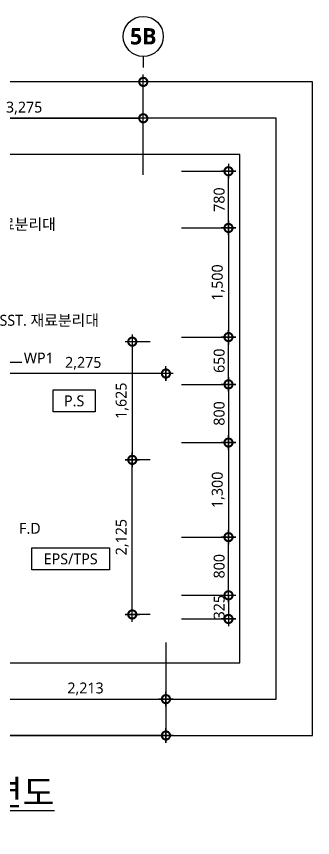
# Model space of a CAD drawing. Header units: millimetres. Extents: x 2213 to 82676, y 1050 to 28650.
# Drawn here: x 53519 to 57591, y 16661 to 27949 of the extents above; entities that cross this region are included whole.
import ezdxf
from ezdxf import colors
from ezdxf.entities.mleader import LeaderData, LeaderLine
from ezdxf.enums import TextEntityAlignment as Align
from ezdxf.math import Vec2, Vec3

# ---------------------------------------------------------------- set-up
doc = ezdxf.new("R2010")
doc.units = ezdxf.units.MM
doc.header["$LTSCALE"] = 200
doc.header["$PDMODE"] = 3
doc.layers.get('Defpoints').update_dxf_attribs({"color": 137})
doc.layers.add('02Waste', color=171, linetype='Continuous', plot=False)
for name, color, linetype in [('DIM', 7, 'Continuous'), ('SYM', 6, 'Continuous'), ('SYM-BUB', 3, 'Continuous'), ('TEXT', 3, 'Continuous')]:
    doc.layers.add(name, color=color, linetype=linetype)
doc.styles.get("Standard").update_dxf_attribs({"font": 'malgun.ttf'})
doc.styles.add('맑은고딕', font='malgun.ttf')
doc.styles.add('맑은고딕B', font='malgunbd.ttf')
doc.styles.add('스타일1', font='malgun.ttf')
doc.linetypes.add('WIREMESH2', pattern='A,5,-0.25,["X",Standard,S=1,R=0,X=-0.32,Y=-0.5],-0.25', length=5.5)
doc.dimstyles.new('CJA-50', dxfattribs={"dimscale": 50, "dimtxt": 3, "dimasz": 1, "dimexe": 2, "dimexo": 3, "dimgap": 1, "dimtad": 1, "dimdec": 0, "dimzin": 1, "dimdsep": 46, "dimlunit": 6, "dimtxsty": '스타일1', "dimblk": 'GAUN-DOT', "dimcen": -2, "dimdle": 2, "dimclrd": 256, "dimclre": 256, "dimclrt": 3, "dimadec": 0, "dimazin": 0, "dimtfac": 1, "dimtdec": 0, "dimtix": 1, "dimtmove": 2, "dimatfit": 3, "dimldrblk": 'DOTSMALL', "dimfxl": 1, "dimtolj": 1, "dimtzin": 1, "dimarcsym": 0})

# ---------------------------------------------------------------- blocks, each defined once
blk = doc.blocks.new('GAUN-DOT')
at = {"linetype": 'ByBlock'}
for p, q in [((2, 0), (-2, 0)), ((0, -2), (0, 2))]:
    blk.add_line(p, q, dxfattribs=at)
at = {"const_width": 2.25}
blk.add_lwpolyline([(0, 0.28125, 1), (0, -0.28125, 1)], format="xyb", close=True, dxfattribs=at)
blk = doc.blocks.new('*D17')
at = {"layer": 'Defpoints', "color": 0, "transparency": 16777216}
for p in [(55263, 26549), (51988, 25621), (55263, 25621)]:
    blk.add_point(p, dxfattribs=at)
at = {"layer": 'DIM', "lineweight": -2, "transparency": 16777216}
for p, q in [((51988, 25771), (51988, 26649)), ((55263, 25771), (55263, 26649)), ((52038, 26549), (55213, 26549))]:
    blk.add_line(p, q, dxfattribs=at)
at = {"layer": 'DIM', "lineweight": -2, "transparency": 16777216, "xscale": 50, "yscale": 50, "zscale": 50, "rotation": 180}
blk.add_blockref('GAUN-DOT', (51988, 26549), dxfattribs=at)
at = {"layer": 'DIM', "lineweight": -2, "transparency": 16777216, "xscale": 50, "yscale": 50, "zscale": 50}
blk.add_blockref('GAUN-DOT', (55263, 26549), dxfattribs=at)
at = {"layer": 'DIM', "color": 3, "transparency": 16777216, "insert": (53625, 26689), "char_height": 150, "attachment_point": 5, "style": '맑은고딕'}
blk.add_mtext('\\A1;3,275', dxfattribs=at)
blk = doc.blocks.new('_DotSmall')
at = {"layer": 'DIM'}
h = blk.add_hatch(color=256, dxfattribs=at)
edge = h.paths.add_edge_path()
edge.add_arc((0, 0), 0.2, 0, 360)
at = {"layer": 'DIM', "linetype": 'ByBlock'}
blk.add_circle((0, 0), 0.2, dxfattribs=at)
blk = doc.blocks.new('*D21')
at = {"layer": 'Defpoints', "color": 0, "transparency": 16777216}
for p in [(55638, 25041), (55638, 23541), (56435, 23541)]:
    blk.add_point(p, dxfattribs=at)
at = {"layer": 'DIM', "lineweight": -2, "transparency": 16777216}
for p, q in [((55788, 25041), (56535, 25041)), ((56435, 24991), (56435, 23591)), ((55788, 23541), (56535, 23541))]:
    blk.add_line(p, q, dxfattribs=at)
at = {"layer": 'DIM', "lineweight": -2, "transparency": 16777216, "xscale": 50, "yscale": 50, "zscale": 50}
for p, rotation in [((56435, 25041), 90), ((56435, 23541), 270)]:
    blk.add_blockref('GAUN-DOT', p, dxfattribs=dict(at, rotation=rotation))
at = {"layer": 'DIM', "color": 3, "transparency": 16777216, "insert": (56294, 24291), "char_height": 150, "attachment_point": 5, "rotation": 90, "style": '맑은고딕'}
blk.add_mtext('\\A1;1,500', dxfattribs=at)
blk = doc.blocks.new('*D22')
at = {"layer": 'Defpoints', "color": 0, "transparency": 16777216}
for p in [(55638, 25821), (56435, 25821), (55638, 25041)]:
    blk.add_point(p, dxfattribs=at)
at = {"layer": 'DIM', "lineweight": -2, "transparency": 16777216}
for p, q in [((55788, 25821), (56535, 25821)), ((56435, 25091), (56435, 25771)), ((55788, 25041), (56535, 25041))]:
    blk.add_line(p, q, dxfattribs=at)
at = {"layer": 'DIM', "lineweight": -2, "transparency": 16777216, "xscale": 50, "yscale": 50, "zscale": 50}
for p, rotation in [((56435, 25821), 90), ((56435, 25041), 270)]:
    blk.add_blockref('GAUN-DOT', p, dxfattribs=dict(at, rotation=rotation))
at = {"layer": 'DIM', "color": 3, "transparency": 16777216, "insert": (56307, 25431), "char_height": 150, "attachment_point": 5, "rotation": 90, "style": '맑은고딕'}
blk.add_mtext('\\A1;780', dxfattribs=at)
blk = doc.blocks.new('_DOT')
at = {"color": 0, "linetype": 'ByBlock'}
blk.add_line((-0.5, 0), (-1, 0), dxfattribs=at)
at = {"color": 0, "linetype": 'ByBlock', "const_width": 0.5}
blk.add_lwpolyline([(-0.25, 0, 1), (0.25, 0, 1)], format="xyb", close=True, dxfattribs=at)
blk = doc.blocks.new('NEW_BUB')
at = {"layer": 'SYM-BUB', "color": 6}
blk.add_line((0, 3), (0, 0), dxfattribs=at)
blk.add_circle((0, 8.5), 5.5, dxfattribs=at)
at = {"layer": 'SYM-BUB', "color": 3, "style": '맑은고딕B'}
blk.add_attdef('X', text='', height=4.5, dxfattribs=at).set_placement((0, 8.5), align=Align.MIDDLE)
blk = doc.blocks.new('*D116')
at = {"layer": 'Defpoints', "color": 0, "transparency": 16777216}
for p in [(48738, 27049), (55263, 25933), (48738, 25621)]:
    blk.add_point(p, dxfattribs=at)
at = {"layer": 'DIM', "lineweight": -2, "transparency": 16777216}
for p, q in [((48738, 25771), (48738, 27149)), ((55263, 26083), (55263, 27149)), ((55213, 27049), (48788, 27049))]:
    blk.add_line(p, q, dxfattribs=at)
at = {"layer": 'DIM', "lineweight": -2, "transparency": 16777216, "xscale": 50, "yscale": 50, "zscale": 50, "rotation": 180}
blk.add_blockref('GAUN-DOT', (48738, 27049), dxfattribs=at)
at = {"layer": 'DIM', "lineweight": -2, "transparency": 16777216, "xscale": 50, "yscale": 50, "zscale": 50}
blk.add_blockref('GAUN-DOT', (55263, 27049), dxfattribs=at)
at = {"layer": 'DIM', "color": 3, "transparency": 16777216, "insert": (52000, 27189), "char_height": 150, "attachment_point": 5, "style": '맑은고딕'}
blk.add_mtext('\\A1;6,525', dxfattribs=at)
blk = doc.blocks.new('*D122')
at = {"layer": 'Defpoints', "color": 0, "transparency": 16777216}
for p in [(48738, 19492), (55575, 19492), (48738, 18064)]:
    blk.add_point(p, dxfattribs=at)
at = {"layer": 'DIM', "lineweight": -2, "transparency": 16777216}
for p, q in [((48738, 19342), (48738, 17964)), ((55575, 19342), (55575, 17964)), ((55525, 18064), (48788, 18064))]:
    blk.add_line(p, q, dxfattribs=at)
at = {"layer": 'DIM', "lineweight": -2, "transparency": 16777216, "xscale": 50, "yscale": 50, "zscale": 50, "rotation": 180}
blk.add_blockref('GAUN-DOT', (48738, 18064), dxfattribs=at)
at = {"layer": 'DIM', "lineweight": -2, "transparency": 16777216, "xscale": 50, "yscale": 50, "zscale": 50}
blk.add_blockref('GAUN-DOT', (55575, 18064), dxfattribs=at)
at = {"layer": 'DIM', "color": 3, "transparency": 16777216, "insert": (52157, 18204), "char_height": 150, "attachment_point": 5, "style": '맑은고딕'}
blk.add_mtext('\\A1;6,838', dxfattribs=at)
blk = doc.blocks.new('*D123')
at = {"layer": 'Defpoints', "color": 0, "transparency": 16777216}
for p in [(53363, 19492), (55575, 19492), (55575, 18564)]:
    blk.add_point(p, dxfattribs=at)
at = {"layer": 'DIM', "lineweight": -2, "transparency": 16777216}
for p, q in [((53363, 19342), (53363, 18464)), ((55575, 19342), (55575, 18464)), ((53413, 18564), (55525, 18564))]:
    blk.add_line(p, q, dxfattribs=at)
at = {"layer": 'DIM', "lineweight": -2, "transparency": 16777216, "xscale": 50, "yscale": 50, "zscale": 50, "rotation": 180}
blk.add_blockref('GAUN-DOT', (53363, 18564), dxfattribs=at)
at = {"layer": 'DIM', "lineweight": -2, "transparency": 16777216, "xscale": 50, "yscale": 50, "zscale": 50}
blk.add_blockref('GAUN-DOT', (55575, 18564), dxfattribs=at)
at = {"layer": 'DIM', "color": 3, "transparency": 16777216, "insert": (54469, 18704), "char_height": 150, "attachment_point": 5, "style": '맑은고딕'}
blk.add_mtext('\\A1;2,213', dxfattribs=at)
blk = doc.blocks.new('*D129')
at = {"layer": 'Defpoints', "color": 0, "transparency": 16777216}
for p in [(53300, 23235), (55575, 23235), (53300, 23040)]:
    blk.add_point(p, dxfattribs=at)
at = {"layer": 'DIM', "lineweight": -2, "transparency": 16777216}
for p, q in [((53300, 23085), (53300, 22940)), ((55525, 23040), (53350, 23040)), ((55575, 23085), (55575, 22940))]:
    blk.add_line(p, q, dxfattribs=at)
at = {"layer": 'DIM', "lineweight": -2, "transparency": 16777216, "xscale": 50, "yscale": 50, "zscale": 50, "rotation": 180}
blk.add_blockref('GAUN-DOT', (53300, 23040), dxfattribs=at)
at = {"layer": 'DIM', "lineweight": -2, "transparency": 16777216, "xscale": 50, "yscale": 50, "zscale": 50}
blk.add_blockref('GAUN-DOT', (55575, 23040), dxfattribs=at)
at = {"layer": 'DIM', "color": 3, "transparency": 16777216, "insert": (54438, 23180), "char_height": 150, "attachment_point": 5, "style": '맑은고딕'}
blk.add_mtext('\\A1;2,275', dxfattribs=at)
blk = doc.blocks.new('*D130')
at = {"layer": 'Defpoints', "color": 0, "transparency": 16777216}
for p in [(55509, 23478), (55112, 21853), (55509, 21853)]:
    blk.add_point(p, dxfattribs=at)
at = {"layer": 'DIM', "lineweight": -2, "transparency": 16777216}
for p, q in [((55359, 23478), (55012, 23478)), ((55112, 23428), (55112, 21903)), ((55359, 21853), (55012, 21853))]:
    blk.add_line(p, q, dxfattribs=at)
at = {"layer": 'DIM', "lineweight": -2, "transparency": 16777216, "xscale": 50, "yscale": 50, "zscale": 50}
for p, rotation in [((55112, 23478), 90), ((55112, 21853), 270)]:
    blk.add_blockref('GAUN-DOT', p, dxfattribs=dict(at, rotation=rotation))
at = {"layer": 'DIM', "color": 3, "transparency": 16777216, "insert": (54972, 22666), "char_height": 150, "attachment_point": 5, "rotation": 90, "style": '맑은고딕'}
blk.add_mtext('\\A1;1,625', dxfattribs=at)
blk = doc.blocks.new('*D125')
at = {"layer": 'Defpoints', "color": 0, "transparency": 16777216}
for p in [(55112, 21853), (55509, 21853), (55509, 19728)]:
    blk.add_point(p, dxfattribs=at)
at = {"layer": 'DIM', "lineweight": -2, "transparency": 16777216}
for p, q in [((55359, 21853), (55012, 21853)), ((55112, 19778), (55112, 21803)), ((55359, 19728), (55012, 19728))]:
    blk.add_line(p, q, dxfattribs=at)
at = {"layer": 'DIM', "lineweight": -2, "transparency": 16777216, "xscale": 50, "yscale": 50, "zscale": 50}
for p, rotation in [((55112, 21853), 90), ((55112, 19728), 270)]:
    blk.add_blockref('GAUN-DOT', p, dxfattribs=dict(at, rotation=rotation))
at = {"layer": 'DIM', "color": 3, "transparency": 16777216, "insert": (54972, 20791), "char_height": 150, "attachment_point": 5, "rotation": 90, "style": '맑은고딕'}
blk.add_mtext('\\A1;2,125', dxfattribs=at)
blk = doc.blocks.new('*D127')
at = {"layer": 'Defpoints', "color": 0, "transparency": 16777216}
for p in [(55638, 19991), (55638, 19666), (56435, 19666)]:
    blk.add_point(p, dxfattribs=at)
at = {"layer": 'DIM', "lineweight": -2, "transparency": 16777216}
for p, q in [((55788, 19991), (56535, 19991)), ((56435, 20041), (56435, 20091)), ((56435, 19991), (56435, 19666)), ((55788, 19666), (56535, 19666)), ((56435, 19616), (56435, 19566))]:
    blk.add_line(p, q, dxfattribs=at)
at = {"layer": 'DIM', "lineweight": -2, "transparency": 16777216, "xscale": 50, "yscale": 50, "zscale": 50}
for p, rotation in [((56435, 19991), 270), ((56435, 19666), 90)]:
    blk.add_blockref('GAUN-DOT', p, dxfattribs=dict(at, rotation=rotation))
at = {"layer": 'DIM', "color": 3, "transparency": 16777216, "insert": (56307, 19828), "char_height": 150, "attachment_point": 5, "rotation": 90, "style": '맑은고딕'}
blk.add_mtext('\\A1;325', dxfattribs=at)
blk = doc.blocks.new('*D109')
at = {"layer": 'Defpoints', "color": 0, "transparency": 16777216}
for p in [(55638, 20791), (56435, 20791), (55638, 19991)]:
    blk.add_point(p, dxfattribs=at)
at = {"layer": 'DIM', "lineweight": -2, "transparency": 16777216}
for p, q in [((55788, 20791), (56535, 20791)), ((56435, 20041), (56435, 20741)), ((55788, 19991), (56535, 19991))]:
    blk.add_line(p, q, dxfattribs=at)
at = {"layer": 'DIM', "lineweight": -2, "transparency": 16777216, "xscale": 50, "yscale": 50, "zscale": 50}
for p, rotation in [((56435, 20791), 90), ((56435, 19991), 270)]:
    blk.add_blockref('GAUN-DOT', p, dxfattribs=dict(at, rotation=rotation))
at = {"layer": 'DIM', "color": 3, "transparency": 16777216, "insert": (56307, 20391), "char_height": 150, "attachment_point": 5, "rotation": 90, "style": '맑은고딕'}
blk.add_mtext('\\A1;800', dxfattribs=at)
blk = doc.blocks.new('*D110')
at = {"layer": 'Defpoints', "color": 0, "transparency": 16777216}
for p in [(55638, 22091), (55638, 20791), (56435, 20791)]:
    blk.add_point(p, dxfattribs=at)
at = {"layer": 'DIM', "lineweight": -2, "transparency": 16777216}
for p, q in [((55788, 22091), (56535, 22091)), ((56435, 22041), (56435, 20841)), ((55788, 20791), (56535, 20791))]:
    blk.add_line(p, q, dxfattribs=at)
at = {"layer": 'DIM', "lineweight": -2, "transparency": 16777216, "xscale": 50, "yscale": 50, "zscale": 50}
for p, rotation in [((56435, 22091), 90), ((56435, 20791), 270)]:
    blk.add_blockref('GAUN-DOT', p, dxfattribs=dict(at, rotation=rotation))
at = {"layer": 'DIM', "color": 3, "transparency": 16777216, "insert": (56294, 21441), "char_height": 150, "attachment_point": 5, "rotation": 90, "style": '맑은고딕'}
blk.add_mtext('\\A1;1,300', dxfattribs=at)
blk = doc.blocks.new('*D111')
at = {"layer": 'Defpoints', "color": 0, "transparency": 16777216}
for p in [(55638, 23541), (56435, 23541), (55638, 22891)]:
    blk.add_point(p, dxfattribs=at)
at = {"layer": 'DIM', "lineweight": -2, "transparency": 16777216}
for p, q in [((55788, 23541), (56535, 23541)), ((56435, 22941), (56435, 23491)), ((55788, 22891), (56535, 22891))]:
    blk.add_line(p, q, dxfattribs=at)
at = {"layer": 'DIM', "lineweight": -2, "transparency": 16777216, "xscale": 50, "yscale": 50, "zscale": 50}
for p, rotation in [((56435, 23541), 90), ((56435, 22891), 270)]:
    blk.add_blockref('GAUN-DOT', p, dxfattribs=dict(at, rotation=rotation))
at = {"layer": 'DIM', "color": 3, "transparency": 16777216, "insert": (56307, 23216), "char_height": 150, "attachment_point": 5, "rotation": 90, "style": '맑은고딕'}
blk.add_mtext('\\A1;650', dxfattribs=at)
blk = doc.blocks.new('*D112')
at = {"layer": 'Defpoints', "color": 0, "transparency": 16777216}
for p in [(55638, 22891), (55638, 22091), (56435, 22091)]:
    blk.add_point(p, dxfattribs=at)
at = {"layer": 'DIM', "lineweight": -2, "transparency": 16777216}
for p, q in [((55788, 22891), (56535, 22891)), ((56435, 22841), (56435, 22141)), ((55788, 22091), (56535, 22091))]:
    blk.add_line(p, q, dxfattribs=at)
at = {"layer": 'DIM', "lineweight": -2, "transparency": 16777216, "xscale": 50, "yscale": 50, "zscale": 50}
for p, rotation in [((56435, 22891), 90), ((56435, 22091), 270)]:
    blk.add_blockref('GAUN-DOT', p, dxfattribs=dict(at, rotation=rotation))
at = {"layer": 'DIM', "color": 3, "transparency": 16777216, "insert": (56307, 22491), "char_height": 150, "attachment_point": 5, "rotation": 90, "style": '맑은고딕'}
blk.add_mtext('\\A1;800', dxfattribs=at)
blk = doc.blocks.new('dwgtitle')
at = {"layer": 'SYM', "color": 3, "style": '스타일1'}
blk.add_text('SCALE :', height=4, dxfattribs=at).set_placement((12.25, -1.4))
for tag, p, height in [('%%UTITLE', (12.25, 6.59), 7), ('1/100', (34.89, -1.4), 4)]:
    blk.add_attdef(tag, p, '', height=height, dxfattribs=at)
at = {"layer": 'SYM', "color": 6, "style": '맑은고딕B'}
blk.add_attdef('A', text='', height=10, dxfattribs=at).set_placement((4.89, 5), align=Align.MIDDLE)
blk = doc.blocks.new('WP21')
at = {"layer": 'SYM'}
h = blk.add_hatch(color=6, dxfattribs=at)
edge = h.paths.add_edge_path()
edge.add_ellipse((0, 0), major_axis=(0, 2.5), ratio=1, start_angle=405, end_angle=495)
edge.add_line((-1.77, -1.77), (0, 0))
edge.add_line((0, 0), (-1.77, 1.77))
edge = h.paths.add_edge_path()
edge.add_ellipse((0, 0), major_axis=(0, 2.5), ratio=1, start_angle=225, end_angle=315)
edge.add_line((1.77, 1.77), (0, 0))
edge.add_line((0, 0), (1.77, -1.77))
at = {"layer": 'SYM', "color": 6}
for p, q in [((-3.44, -3.44), (5, 5)), ((5, 5), (10, 5)), ((-3.44, 3.44), (3.44, -3.44))]:
    blk.add_line(p, q, dxfattribs=at)
blk.add_ellipse((0, 0), major_axis=(0, 2.5), ratio=1, start_param=5.497787, end_param=11.780972, dxfattribs=at)
at = {"layer": 'SYM', "color": 3, "linetype": 'WIREMESH2', "style": '스타일1'}
blk.add_attdef('WP', text='', height=3, dxfattribs=at).set_placement((10.55, 5), align=Align.MIDDLE_LEFT)

msp = doc.modelspace()

# ---------------------------------------------------------------- linework, layer by layer
at = {"layer": '02Waste'}
for points in [[(47105.7, 18063.9), (57591.2, 18063.9), (57591.2, 27049.1), (47105.7, 27049.1)], [(47605.7, 18563.9), (57091.2, 18563.9), (57091.2, 26549.1), (47605.7, 26549.1)], [(48105.7, 19063.9), (56591.2, 19063.9), (56591.2, 26049.1), (48105.7, 26049.1)]]:
    msp.add_lwpolyline(points, close=True, dxfattribs=at)
at = {"layer": 'TEXT', "flags": 128}
for points in [[(54601.9, 22814.5), (54601.9, 22514.5), (54023.8, 22514.5), (54023.8, 22814.5)], [(54799.1, 20642.1), (54799.1, 20342.1), (53732.3, 20342.1), (53732.3, 20642.1)]]:
    msp.add_lwpolyline(points, close=True, dxfattribs=at)

# ---------------------------------------------------------------- block references
at = {"layer": 'SYM', "linetype": 'WIREMESH2'}
ref = msp.add_blockref('WP21', (53093, 22945.6), dxfattribs=dict(at, xscale=50.00000000000001, yscale=50.00000000000001, zscale=50.00000000000001))
ref.add_attrib('WP', 'WP1', dxfattribs={"color": 3, "linetype": 'WIREMESH2', "height": 150, "style": '스타일1'}).set_placement((53620.5, 23133.2), align=Align.BOTTOM_LEFT)
at = {"layer": 'SYM', "xscale": 50.00000000000001, "yscale": 50.00000000000001, "zscale": 50.00000000000001}
msp.add_blockref('dwgtitle', (48861.8, 16775), dxfattribs=at).add_auto_attribs({'%%UTITLE': '%%u2층 화장실 확대 평면도', '1/100': '1/100(A3)', 'A': '1'})
at = {"layer": 'SYM-BUB', "xscale": 50.00000000000001, "yscale": 50.00000000000001, "zscale": 50.00000000000001}
msp.add_blockref('NEW_BUB', (55263, 27249.1), dxfattribs=at).add_auto_attribs({'X': '5B'})

# ---------------------------------------------------------------- texts
at = {"layer": 'TEXT', "style": '스타일1'}
for s, p in [('P.S', (54312.9, 22664.5)), ('EPS/TPS', (54265.7, 20492.1))]:
    msp.add_text(s, height=150, dxfattribs=at).set_placement(p, align=Align.MIDDLE_CENTER)
at = {"layer": 'TEXT', "color": 3, "style": '스타일1'}
msp.add_text('F.D', height=150, dxfattribs=at).set_placement((53556.1, 20837.5))

# ---------------------------------------------------------------- dimensions: what is measured, and where the dimension line sits
at = {"layer": 'DIM'}
for base, p1, p2, picture, middle in [((48738, 27049.1), (55263, 25933), (48738, 25620.7), '*D116', (52000.5, 27189.2)), ((53300.5, 23040.3), (55575.5, 23235.4), (53300.5, 23235.4), '*D129', (54438, 23180.4)), ((48737.9893453, 18063.8508802), (55575.4893453, 19492.2441452), (48737.9893453, 19492.2441452), '*D122', (52156.7393453, 18203.9324019))]:
    dim = msp.add_linear_dim(base=base, p1=p1, p2=p2, dimstyle='CJA-50', override={"dimtxsty": '맑은고딕'}, dxfattribs=at)
    dim.commit()
    dim.dimension.update_dxf_attribs({"geometry": picture, "text_midpoint": middle})
for base, p1, p2, angle, picture, middle in [((55263, 26549.1), (51988, 25620.7), (55263, 25620.7), 180, '*D17', (53625.5, 26689.2)), ((56434.8, 25820.6), (55638, 25040.6), (55638, 25820.6), 270, '*D22', (56307.3, 25430.6)), ((56434.8, 23540.6), (55638, 25040.6), (55638, 23540.6), 90, '*D21', (56294.3, 24290.6)), ((56434.8, 23540.6), (55638, 22890.6), (55638, 23540.6), 270, '*D111', (56307.3, 23215.6)), ((55112.1, 21853.1), (55509, 23478.1), (55509, 21853.1), 90, '*D130', (54971.6, 22665.6)), ((56434.8, 22090.6), (55638, 22890.6), (55638, 22090.6), 90, '*D112', (56307.3, 22490.6)), ((56434.8, 20790.6), (55638, 22090.6), (55638, 20790.6), 90, '*D110', (56294.3, 21440.6)), ((55112.1, 21853.1), (55509, 19728.1), (55509, 21853.1), 270, '*D125', (54971.6, 20790.6)), ((56434.8, 20790.6), (55638, 19990.6), (55638, 20790.6), 270, '*D109', (56307.3, 20390.6)), ((56434.8, 19665.6), (55638, 19990.6), (55638, 19665.6), 90, '*D127', (56307.3, 19828.1)), ((55575.4893453, 18563.8508802), (53362.9893453, 19492.2441452), (55575.4893453, 19492.2441452), 180, '*D123', (54469.2393453, 18704.3400106))]:
    dim = msp.add_linear_dim(base=base, p1=p1, p2=p2, angle=angle, dimstyle='CJA-50', override={"dimtxsty": '맑은고딕'}, dxfattribs=at)
    dim.commit()
    dim.dimension.update_dxf_attribs({"geometry": picture, "text_midpoint": middle})

# ---------------------------------------------------------------- leaders
at = {"layer": 'TEXT', "color": 3}
ml = msp.add_multileader_mtext('Standard', dxfattribs=at)
ml.set_content('SST. 재료분리대', color=3, style='스타일1')
ml.set_leader_properties(color=6)
ml.set_arrow_properties(name='DOT')
ml.build(insert=Vec2(0, 0))
ml.multileader.update_dxf_attribs({"dogleg_length": 3, "arrow_head_size": 75})
ctx = ml.context
ctx.base_point, ctx.char_height, ctx.arrow_head_size, ctx.landing_gap_size, ctx.plane_origin = Vec3(52643, 25083), 150, 75, 50, Vec3(51447, 22219.1)
notes = []
notes.append((ctx, [(1, (1, 1, 0), (52493, 25083), (1, 0), 150, [(0, [(51857.1, 25083)], 0, [])])]))
ctx.mtext.insert, ctx.mtext.flow_direction = Vec3(52693, 25167.2), 5
ml = msp.add_multileader_mtext('Standard', dxfattribs=at)
ml.set_content('SST. 재료분리대', color=3, style='스타일1')
ml.set_leader_properties(color=6)
ml.set_arrow_properties(name='DOT')
ml.build(insert=Vec2(0, 0))
ml.multileader.update_dxf_attribs({"dogleg_length": 3, "arrow_head_size": 75})
ctx = ml.context
ctx.base_point, ctx.char_height, ctx.arrow_head_size, ctx.landing_gap_size, ctx.plane_origin = Vec3(53236.9, 23762.8), 150, 75, 50, Vec3(52091.7, 21069.1)
notes.append((ctx, [(1, (1, 1, 0), (53086.9, 23762.8), (1, 0), 150, [(0, [(52637.7, 22991.9)], 0, [])])]))
ctx.mtext.insert, ctx.mtext.flow_direction = Vec3(53286.9, 23847), 5
for ctx, leaders in notes:
    for number, flags, end, landing, length, lines in leaders:
        leader = LeaderData()
        leader.index, (leader.has_last_leader_line, leader.has_dogleg_vector, leader.attachment_direction) = number, flags
        leader.last_leader_point, leader.dogleg_vector, leader.dogleg_length = Vec3(end), Vec3(landing), length
        for number, points, colour, breaks in lines:
            line = LeaderLine()
            line.index, line.vertices, line.color, line.breaks = number, Vec3.list(points), colors.encode_raw_color(colour), breaks
            leader.lines.append(line)
        ctx.leaders.append(leader)

doc.saveas('drawing.dxf')
